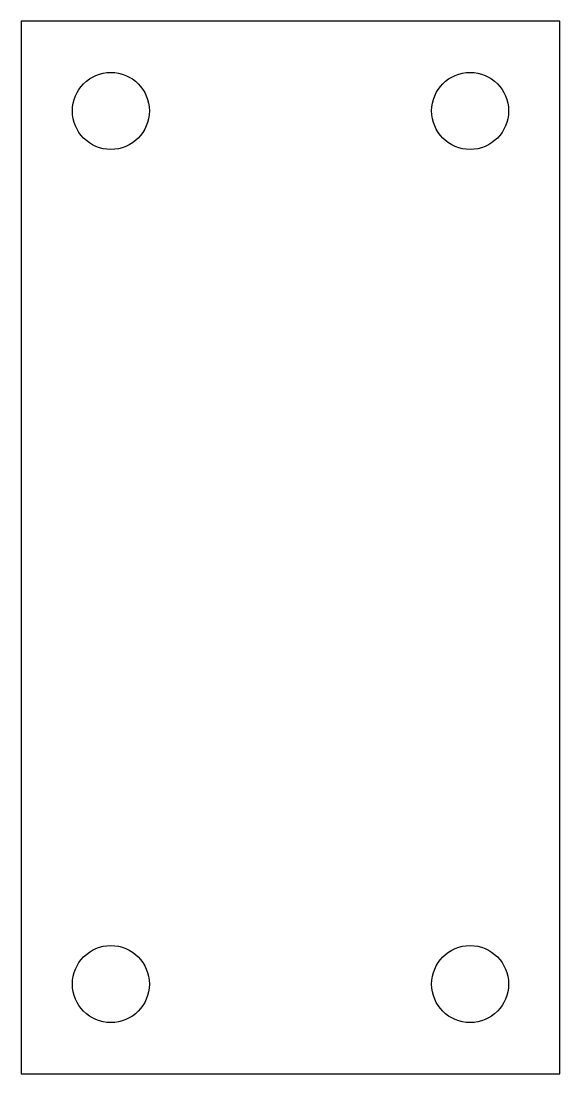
# Model space of a CAD drawing. Header units: millimetres. Extents: x -26 to 16, y -60 to 22.
import ezdxf

# ---------------------------------------------------------------- set-up
doc = ezdxf.new("R2010")
doc.units = ezdxf.units.MM
doc.layers.get('0').update_dxf_attribs({"linetype": 'CONTINUOUS'})

msp = doc.modelspace()

# ---------------------------------------------------------------- linework, layer by layer
msp.add_lwpolyline([(16, 22), (-26, 22), (-26, -60), (16, -60)], close=True)
for centre in [(-19, 15), (9, 15), (-19, -53), (9, -53)]:
    msp.add_circle(centre, 3)

doc.saveas('drawing.dxf')
